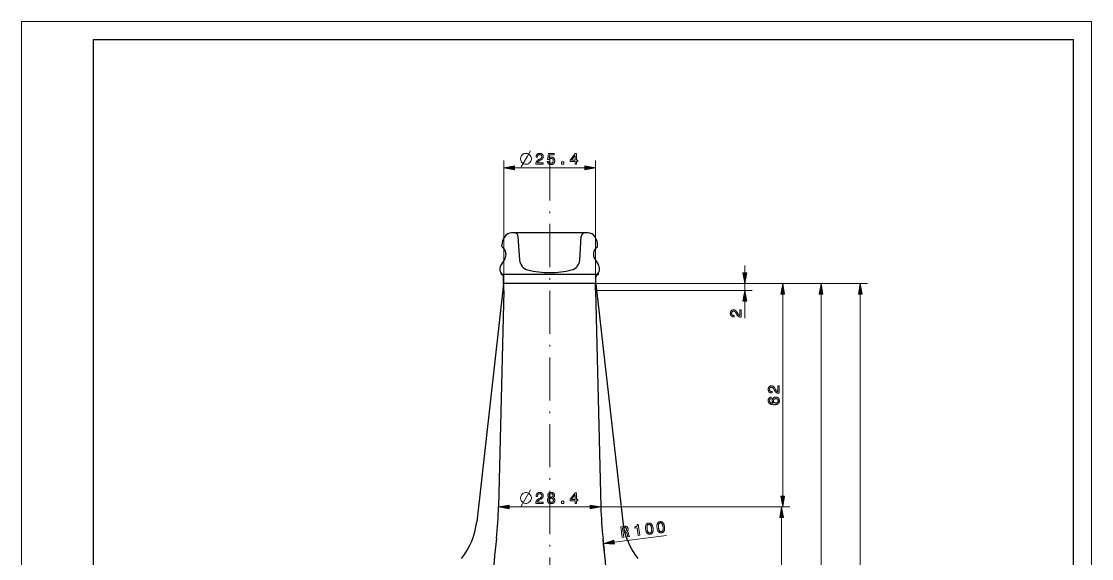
# Model space of a CAD drawing. Extents: x 0 to 297, y 0 to 420.
# Drawn here: x 0 to 297, y 271 to 420 of the extents above; entities that cross this region are included whole.
import ezdxf

# ---------------------------------------------------------------- set-up
doc = ezdxf.new("R2010")
doc.units = 0
doc.linetypes.add('DASHDOT', pattern=[18.5, 12, -3, 0.5, -3])

msp = doc.modelspace()

# ---------------------------------------------------------------- linework, layer by layer
at = {"color": 7, "lineweight": 13}
for p, q in [((0, 0), (0, 420)), ((0, 420), (297, 420)), ((297, 0), (297, 420)), ((133.92, 347.32), (133.92, 381.39)), ((159.32, 347.32), (159.32, 381.39)), ((159.32, 347.32), (213.27, 347.32)), ((159.32, 347.32), (202.76, 347.32)), ((159.32, 347.32), (223.91, 347.32)), ((159.32, 347.32), (234.79, 347.32)), ((159.32, 345.32), (202.76, 345.32)), ((211.27, 288.27), (211.27, 344.36)), ((221.91, 141.27), (221.91, 344.36)), ((232.79, 138.27), (232.79, 344.36)), ((135.37, 285.32), (157.86, 285.32)), ((160.82, 285.32), (212.97, 285.32)), ((160.82, 285.32), (213.27, 285.32)), ((210.97, 254.27), (210.97, 282.36))]:
    msp.add_line(p, q, dxfattribs=at)
at = {"color": 7, "lineweight": 30}
for p, q in [((20, 5), (20, 415)), ((20, 415), (292, 415)), ((292, 5), (292, 415)), ((157.18, 361.32), (136.05, 361.32)), ((133.02, 349.92), (160.22, 349.92)), ((133.82, 347.22), (126.37, 281.22)), ((133.92, 345.32), (132.42, 285.32)), ((159.37, 347.32), (133.87, 347.32)), ((159.32, 347.32), (133.92, 347.32)), ((159.32, 345.32), (160.82, 285.32)), ((159.42, 347.22), (166.87, 281.22))]:
    msp.add_line(p, q, dxfattribs=at)
at = {"color": 7, "linetype": 'DASHDOT', "lineweight": 13}
msp.add_line((146.62, 111.31), (146.62, 385.32), dxfattribs=at)
at = {"color": 7, "lineweight": 13, "ltscale": 0.487279}
msp.add_line((136.87, 379.39), (156.36, 379.39), dxfattribs=at)
at = {"color": 7, "lineweight": 30, "ltscale": 0.487035}
msp.add_line((156.36, 361.32), (136.88, 361.32), dxfattribs=at)
at = {"color": 7, "lineweight": 30, "ltscale": 0.164931}
for p, q in [((138.28, 353.79), (137.87, 360.38)), ((154.96, 353.79), (155.36, 360.38))]:
    msp.add_line(p, q, dxfattribs=at)
at = {"color": 7, "lineweight": 30, "ltscale": 0.007188}
for p, q in [((133.34, 357.68), (133.34, 357.97)), ((159.89, 357.68), (159.89, 357.97))]:
    msp.add_line(p, q, dxfattribs=at)
at = {"color": 7, "lineweight": 30, "ltscale": 0.051223}
for p, q in [((134.14, 354.11), (133.06, 352.36)), ((159.1, 354.11), (160.17, 352.36))]:
    msp.add_line(p, q, dxfattribs=at)
at = {"color": 7, "lineweight": 13, "ltscale": 0.051139}
msp.add_line((200.76, 350.27), (200.76, 352.32), dxfattribs=at)
at = {"color": 7, "lineweight": 30, "ltscale": 0.047501}
for p, q in [((133.82, 347.22), (133.82, 349.12)), ((159.42, 347.22), (159.42, 349.12))]:
    msp.add_line(p, q, dxfattribs=at)
at = {"color": 7, "lineweight": 30, "ltscale": 0.044379}
for p, q in [((133.87, 347.32), (133.87, 349.09)), ((159.37, 347.32), (159.37, 349.09))]:
    msp.add_line(p, q, dxfattribs=at)
at = {"color": 7, "lineweight": 30, "ltscale": 0.05}
for p, q in [((133.92, 345.32), (133.92, 347.32)), ((159.32, 345.32), (159.32, 347.32))]:
    msp.add_line(p, q, dxfattribs=at)
at = {"color": 7, "lineweight": 13, "ltscale": 0.05}
msp.add_line((200.76, 345.32), (200.76, 347.32), dxfattribs=at)
at = {"color": 7, "lineweight": 13, "ltscale": 0.116125}
msp.add_line((200.76, 337.72), (200.76, 342.36), dxfattribs=at)
at = {"color": 7, "lineweight": 13, "ltscale": 0.366083}
msp.add_line((164.52, 275.56), (179.04, 277.41), dxfattribs=at)
at = {"color": 7, "lineweight": 13}
for points in [[(140.17, 383.39), (139.87, 383.39), (139.62, 383.34), (139.37, 383.24), (139.12, 383.09), (138.82, 382.79), (138.67, 382.54), (138.57, 382.29), (138.52, 382.04), (138.52, 381.74), (138.57, 381.49), (138.67, 381.24), (138.82, 380.99), (139.12, 380.69), (139.37, 380.54), (139.62, 380.44), (139.87, 380.39), (140.17, 380.39), (140.42, 380.44), (140.67, 380.54), (140.92, 380.69), (141.22, 380.99), (141.37, 381.24), (141.47, 381.49), (141.52, 381.74), (141.52, 382.04), (141.47, 382.29), (141.37, 382.54), (141.22, 382.79), (140.92, 383.09), (140.67, 383.24), (140.42, 383.34)], [(142.76, 380.39), (142.76, 380.4), (142.77, 380.49), (142.77, 380.57), (142.78, 380.65), (142.8, 380.73), (142.82, 380.81), (142.84, 380.88), (142.87, 380.95), (142.9, 381.02), (142.93, 381.08), (142.97, 381.14), (143.02, 381.2), (143.07, 381.26), (143.12, 381.32), (143.19, 381.38), (143.26, 381.44), (143.34, 381.5), (143.42, 381.56), (143.51, 381.62), (143.61, 381.68), (143.72, 381.73), (143.97, 381.87), (144.02, 381.9), (144.06, 381.92), (144.1, 381.95), (144.14, 381.98), (144.17, 382), (144.2, 382.03), (144.23, 382.06), (144.26, 382.09), (144.28, 382.12), (144.31, 382.15), (144.33, 382.18), (144.35, 382.22), (144.36, 382.25), (144.37, 382.28), (144.39, 382.32), (144.4, 382.36), (144.4, 382.4), (144.41, 382.43), (144.41, 382.47), (144.41, 382.52), (144.41, 382.56), (144.41, 382.61), (144.4, 382.65), (144.39, 382.69), (144.37, 382.73), (144.35, 382.77), (144.33, 382.8), (144.31, 382.84), (144.28, 382.87), (144.25, 382.9), (144.22, 382.93), (144.18, 382.95), (144.14, 382.98), (144.1, 382.99), (144.06, 383.01), (144.01, 383.02), (143.97, 383.03), (143.92, 383.04), (143.87, 383.05), (143.81, 383.05), (143.76, 383.05), (143.71, 383.04), (143.66, 383.03), (143.61, 383.02), (143.57, 383), (143.53, 382.98), (143.49, 382.96), (143.45, 382.93), (143.42, 382.9), (143.38, 382.86), (143.35, 382.82), (143.33, 382.78), (143.3, 382.74), (143.28, 382.69), (143.26, 382.64), (143.25, 382.59), (143.24, 382.53), (143.23, 382.48), (143.23, 382.41), (143.23, 382.35), (143.23, 382.32), (142.83, 382.32), (142.83, 382.38), (142.84, 382.47), (142.84, 382.56), (142.86, 382.64), (142.88, 382.72), (142.9, 382.8), (142.93, 382.87), (142.97, 382.94), (143.01, 383.01), (143.05, 383.07), (143.1, 383.13), (143.16, 383.18), (143.22, 383.23), (143.28, 383.27), (143.35, 383.31), (143.42, 383.34), (143.5, 383.36), (143.58, 383.38), (143.66, 383.39), (143.74, 383.4), (143.83, 383.41), (143.92, 383.4), (144.01, 383.4), (144.09, 383.38), (144.16, 383.37), (144.24, 383.34), (144.31, 383.32), (144.37, 383.28), (144.43, 383.25), (144.49, 383.21), (144.55, 383.16), (144.6, 383.11), (144.65, 383.05), (144.69, 383), (144.73, 382.94), (144.76, 382.87), (144.78, 382.81), (144.8, 382.74), (144.81, 382.67), (144.82, 382.59), (144.82, 382.51), (144.82, 382.45), (144.82, 382.39), (144.81, 382.33), (144.8, 382.28), (144.78, 382.22), (144.77, 382.17), (144.75, 382.12), (144.72, 382.07), (144.69, 382.02), (144.66, 381.97), (144.63, 381.92), (144.59, 381.88), (144.55, 381.83), (144.51, 381.79), (144.46, 381.75), (144.41, 381.71), (144.36, 381.67), (144.3, 381.64), (144.24, 381.6), (144.17, 381.57), (143.92, 381.44), (143.85, 381.4), (143.79, 381.36), (143.72, 381.33), (143.67, 381.29), (143.61, 381.26), (143.56, 381.22), (143.52, 381.19), (143.47, 381.16), (143.44, 381.13), (143.4, 381.1), (143.37, 381.07), (143.35, 381.03), (143.32, 381), (143.3, 380.97), (143.27, 380.94), (143.25, 380.9), (143.24, 380.87), (143.22, 380.83), (143.21, 380.79), (143.2, 380.76), (144.82, 380.76), (144.82, 380.39)], [(145.95, 381.17), (146.35, 381.17), (146.35, 381.12), (146.37, 381.08), (146.38, 381.04), (146.39, 381), (146.41, 380.96), (146.43, 380.92), (146.46, 380.89), (146.48, 380.86), (146.51, 380.83), (146.54, 380.8), (146.57, 380.78), (146.61, 380.76), (146.64, 380.74), (146.68, 380.72), (146.72, 380.7), (146.76, 380.69), (146.81, 380.68), (146.85, 380.68), (146.9, 380.67), (146.95, 380.67), (147.01, 380.67), (147.06, 380.68), (147.12, 380.69), (147.17, 380.7), (147.22, 380.72), (147.27, 380.74), (147.31, 380.76), (147.35, 380.79), (147.39, 380.82), (147.43, 380.85), (147.47, 380.89), (147.5, 380.93), (147.53, 380.98), (147.55, 381.02), (147.57, 381.07), (147.59, 381.12), (147.6, 381.17), (147.61, 381.22), (147.61, 381.28), (147.61, 381.34), (147.61, 381.4), (147.61, 381.45), (147.6, 381.51), (147.59, 381.56), (147.57, 381.61), (147.55, 381.66), (147.53, 381.7), (147.5, 381.75), (147.47, 381.79), (147.43, 381.82), (147.4, 381.86), (147.36, 381.89), (147.31, 381.92), (147.27, 381.94), (147.22, 381.96), (147.17, 381.98), (147.12, 381.99), (147.06, 382), (147.01, 382), (146.95, 382.01), (146.91, 382), (146.88, 382), (146.84, 382), (146.81, 381.99), (146.78, 381.99), (146.75, 381.98), (146.72, 381.97), (146.69, 381.96), (146.66, 381.95), (146.63, 381.94), (146.6, 381.92), (146.57, 381.91), (146.54, 381.89), (146.52, 381.87), (146.49, 381.85), (146.47, 381.83), (146.44, 381.81), (146.42, 381.78), (146.4, 381.76), (146.38, 381.73), (146.03, 381.73), (146.27, 383.32), (147.87, 383.32), (147.87, 382.96), (146.56, 382.96), (146.44, 382.16), (146.46, 382.18), (146.48, 382.19), (146.5, 382.21), (146.53, 382.23), (146.55, 382.24), (146.58, 382.25), (146.61, 382.27), (146.63, 382.28), (146.66, 382.29), (146.69, 382.3), (146.72, 382.31), (146.75, 382.32), (146.78, 382.33), (146.81, 382.33), (146.84, 382.34), (146.88, 382.34), (146.91, 382.35), (146.94, 382.35), (146.98, 382.35), (147.01, 382.35), (147.1, 382.35), (147.19, 382.34), (147.27, 382.33), (147.35, 382.31), (147.43, 382.28), (147.5, 382.25), (147.57, 382.22), (147.63, 382.18), (147.69, 382.13), (147.75, 382.08), (147.81, 382.02), (147.85, 381.96), (147.9, 381.9), (147.93, 381.83), (147.96, 381.76), (147.99, 381.69), (148.01, 381.61), (148.02, 381.53), (148.03, 381.45), (148.03, 381.36), (148.03, 381.27), (148.02, 381.18), (148.01, 381.09), (147.99, 381.01), (147.96, 380.93), (147.93, 380.86), (147.89, 380.79), (147.84, 380.72), (147.79, 380.65), (147.74, 380.59), (147.67, 380.54), (147.61, 380.49), (147.54, 380.44), (147.47, 380.41), (147.39, 380.37), (147.31, 380.35), (147.23, 380.33), (147.14, 380.31), (147.05, 380.3), (146.96, 380.3), (146.88, 380.3), (146.8, 380.31), (146.72, 380.32), (146.64, 380.34), (146.57, 380.36), (146.5, 380.39), (146.44, 380.42), (146.37, 380.45), (146.31, 380.49), (146.26, 380.54), (146.2, 380.59), (146.15, 380.64), (146.11, 380.7), (146.07, 380.75), (146.04, 380.82), (146.01, 380.88), (145.99, 380.95), (145.97, 381.02), (145.95, 381.09)], [(153.65, 380.39), (153.65, 381.13), (152.33, 381.13), (152.33, 381.51), (153.64, 383.32), (154.04, 383.32), (154.04, 381.47), (154.46, 381.47), (154.46, 381.13), (154.04, 381.13), (154.04, 380.39)], [(149.91, 380.39), (149.91, 381.03), (150.51, 381.03), (150.51, 380.39)], [(152.69, 381.47), (153.65, 381.47), (153.65, 382.82)], [(136.87, 379.91), (133.92, 379.39), (136.87, 378.87)], [(156.36, 378.87), (159.32, 379.39), (156.36, 379.91)], [(200.24, 350.27), (200.76, 347.32), (201.28, 350.27)], [(201.28, 342.36), (200.76, 345.32), (200.24, 342.36)], [(211.79, 344.36), (211.27, 347.32), (210.74, 344.36)], [(222.43, 344.36), (221.91, 347.32), (221.39, 344.36)], [(233.31, 344.36), (232.79, 347.32), (232.27, 344.36)], [(199.76, 337.96), (199.75, 337.96), (199.66, 337.96), (199.57, 337.97), (199.49, 337.98), (199.41, 338), (199.34, 338.01), (199.27, 338.04), (199.2, 338.06), (199.13, 338.09), (199.07, 338.13), (199, 338.17), (198.94, 338.21), (198.88, 338.26), (198.83, 338.32), (198.77, 338.39), (198.71, 338.46), (198.65, 338.54), (198.59, 338.62), (198.53, 338.71), (198.47, 338.81), (198.41, 338.92), (198.27, 339.17), (198.25, 339.22), (198.22, 339.26), (198.2, 339.3), (198.17, 339.33), (198.14, 339.37), (198.11, 339.4), (198.08, 339.43), (198.05, 339.46), (198.02, 339.48), (197.99, 339.51), (197.96, 339.53), (197.93, 339.54), (197.9, 339.56), (197.86, 339.57), (197.83, 339.58), (197.79, 339.59), (197.75, 339.6), (197.71, 339.61), (197.67, 339.61), (197.63, 339.61), (197.58, 339.61), (197.54, 339.6), (197.5, 339.6), (197.45, 339.58), (197.42, 339.57), (197.38, 339.55), (197.34, 339.53), (197.31, 339.51), (197.28, 339.48), (197.25, 339.45), (197.22, 339.41), (197.19, 339.38), (197.17, 339.34), (197.15, 339.3), (197.14, 339.26), (197.12, 339.21), (197.11, 339.16), (197.1, 339.12), (197.1, 339.06), (197.1, 339.01), (197.1, 338.96), (197.11, 338.91), (197.12, 338.86), (197.13, 338.81), (197.15, 338.77), (197.17, 338.73), (197.19, 338.69), (197.22, 338.65), (197.25, 338.61), (197.28, 338.58), (197.32, 338.55), (197.36, 338.52), (197.41, 338.5), (197.46, 338.48), (197.5, 338.46), (197.56, 338.45), (197.61, 338.44), (197.67, 338.43), (197.73, 338.43), (197.79, 338.42), (197.83, 338.42), (197.83, 338.03), (197.77, 338.03), (197.68, 338.03), (197.59, 338.04), (197.5, 338.06), (197.42, 338.08), (197.34, 338.1), (197.27, 338.13), (197.2, 338.16), (197.14, 338.2), (197.08, 338.25), (197.02, 338.3), (196.97, 338.36), (196.92, 338.42), (196.88, 338.48), (196.84, 338.55), (196.81, 338.62), (196.79, 338.69), (196.77, 338.77), (196.75, 338.86), (196.74, 338.94), (196.74, 339.03), (196.74, 339.12), (196.75, 339.2), (196.76, 339.28), (196.78, 339.36), (196.8, 339.43), (196.83, 339.5), (196.86, 339.57), (196.9, 339.63), (196.94, 339.69), (196.99, 339.75), (197.04, 339.8), (197.09, 339.85), (197.15, 339.89), (197.21, 339.92), (197.27, 339.95), (197.34, 339.98), (197.41, 340), (197.48, 340.01), (197.56, 340.02), (197.63, 340.02), (197.7, 340.02), (197.76, 340.02), (197.81, 340.01), (197.87, 340), (197.93, 339.98), (197.98, 339.96), (198.03, 339.94), (198.08, 339.92), (198.13, 339.89), (198.18, 339.86), (198.22, 339.83), (198.27, 339.79), (198.31, 339.75), (198.35, 339.71), (198.39, 339.66), (198.43, 339.61), (198.47, 339.55), (198.51, 339.5), (198.55, 339.44), (198.58, 339.37), (198.71, 339.12), (198.75, 339.05), (198.78, 338.98), (198.82, 338.92), (198.85, 338.86), (198.89, 338.81), (198.92, 338.76), (198.95, 338.71), (198.99, 338.67), (199.02, 338.64), (199.05, 338.6), (199.08, 338.57), (199.11, 338.54), (199.14, 338.52), (199.18, 338.49), (199.21, 338.47), (199.24, 338.45), (199.28, 338.43), (199.32, 338.42), (199.35, 338.41), (199.39, 338.39), (199.39, 340.02), (199.76, 340.02)], [(210.27, 316.86), (210.25, 316.86), (210.17, 316.86), (210.08, 316.87), (210, 316.88), (209.92, 316.89), (209.85, 316.91), (209.77, 316.93), (209.7, 316.96), (209.64, 316.99), (209.57, 317.03), (209.51, 317.07), (209.45, 317.11), (209.39, 317.16), (209.33, 317.22), (209.27, 317.29), (209.21, 317.36), (209.15, 317.43), (209.1, 317.52), (209.04, 317.61), (208.98, 317.71), (208.92, 317.81), (208.78, 318.07), (208.75, 318.11), (208.73, 318.16), (208.7, 318.2), (208.68, 318.23), (208.65, 318.27), (208.62, 318.3), (208.59, 318.33), (208.56, 318.36), (208.53, 318.38), (208.5, 318.4), (208.47, 318.42), (208.44, 318.44), (208.4, 318.46), (208.37, 318.47), (208.33, 318.48), (208.29, 318.49), (208.26, 318.5), (208.22, 318.5), (208.18, 318.51), (208.14, 318.51), (208.09, 318.51), (208.04, 318.5), (208, 318.49), (207.96, 318.48), (207.92, 318.47), (207.88, 318.45), (207.85, 318.43), (207.81, 318.4), (207.78, 318.38), (207.75, 318.35), (207.72, 318.31), (207.7, 318.28), (207.68, 318.24), (207.66, 318.2), (207.64, 318.15), (207.63, 318.11), (207.62, 318.06), (207.61, 318.01), (207.61, 317.96), (207.61, 317.91), (207.61, 317.86), (207.61, 317.8), (207.62, 317.76), (207.64, 317.71), (207.65, 317.67), (207.67, 317.62), (207.7, 317.58), (207.72, 317.55), (207.76, 317.51), (207.79, 317.48), (207.83, 317.45), (207.87, 317.42), (207.91, 317.4), (207.96, 317.38), (208.01, 317.36), (208.06, 317.35), (208.12, 317.34), (208.18, 317.33), (208.24, 317.32), (208.3, 317.32), (208.34, 317.32), (208.34, 316.93), (208.28, 316.93), (208.18, 316.93), (208.09, 316.94), (208.01, 316.95), (207.93, 316.97), (207.85, 317), (207.78, 317.03), (207.71, 317.06), (207.64, 317.1), (207.58, 317.15), (207.52, 317.2), (207.47, 317.26), (207.42, 317.32), (207.38, 317.38), (207.35, 317.45), (207.32, 317.52), (207.29, 317.59), (207.27, 317.67), (207.26, 317.75), (207.25, 317.84), (207.25, 317.93), (207.25, 318.02), (207.26, 318.1), (207.27, 318.18), (207.29, 318.26), (207.31, 318.33), (207.34, 318.4), (207.37, 318.47), (207.4, 318.53), (207.45, 318.59), (207.49, 318.65), (207.54, 318.7), (207.6, 318.75), (207.66, 318.79), (207.72, 318.82), (207.78, 318.85), (207.85, 318.88), (207.91, 318.9), (207.99, 318.91), (208.06, 318.92), (208.14, 318.92), (208.2, 318.92), (208.26, 318.91), (208.32, 318.91), (208.38, 318.89), (208.43, 318.88), (208.49, 318.86), (208.54, 318.84), (208.59, 318.82), (208.64, 318.79), (208.68, 318.76), (208.73, 318.73), (208.77, 318.69), (208.82, 318.65), (208.86, 318.6), (208.9, 318.56), (208.94, 318.51), (208.98, 318.45), (209.02, 318.4), (209.05, 318.34), (209.09, 318.27), (209.22, 318.02), (209.25, 317.95), (209.29, 317.88), (209.33, 317.82), (209.36, 317.76), (209.39, 317.71), (209.43, 317.66), (209.46, 317.61), (209.49, 317.57), (209.52, 317.53), (209.56, 317.5), (209.59, 317.47), (209.62, 317.44), (209.65, 317.42), (209.68, 317.39), (209.72, 317.37), (209.75, 317.35), (209.79, 317.33), (209.82, 317.32), (209.86, 317.3), (209.89, 317.29), (209.89, 318.92), (210.27, 318.92)], [(208.08, 315.75), (208.08, 315.36), (208.03, 315.35), (207.99, 315.34), (207.95, 315.33), (207.91, 315.32), (207.87, 315.3), (207.84, 315.29), (207.8, 315.27), (207.77, 315.24), (207.75, 315.22), (207.72, 315.19), (207.7, 315.16), (207.68, 315.13), (207.66, 315.1), (207.64, 315.07), (207.63, 315.03), (207.62, 314.99), (207.61, 314.95), (207.6, 314.9), (207.6, 314.86), (207.6, 314.81), (207.6, 314.75), (207.61, 314.69), (207.62, 314.63), (207.64, 314.57), (207.66, 314.52), (207.69, 314.47), (207.73, 314.43), (207.77, 314.38), (207.82, 314.34), (207.87, 314.31), (207.92, 314.27), (207.99, 314.24), (208.05, 314.22), (208.13, 314.19), (208.21, 314.17), (208.29, 314.15), (208.38, 314.13), (208.48, 314.12), (208.58, 314.11), (208.68, 314.1), (208.65, 314.13), (208.62, 314.16), (208.59, 314.18), (208.57, 314.21), (208.54, 314.24), (208.52, 314.27), (208.5, 314.31), (208.47, 314.34), (208.46, 314.38), (208.44, 314.41), (208.42, 314.45), (208.41, 314.49), (208.4, 314.53), (208.38, 314.56), (208.37, 314.6), (208.37, 314.65), (208.36, 314.69), (208.36, 314.73), (208.35, 314.78), (208.35, 314.82), (208.36, 314.9), (208.36, 314.98), (208.38, 315.06), (208.4, 315.13), (208.42, 315.21), (208.45, 315.27), (208.49, 315.34), (208.53, 315.4), (208.57, 315.46), (208.63, 315.51), (208.68, 315.56), (208.74, 315.61), (208.81, 315.65), (208.87, 315.68), (208.94, 315.71), (209.02, 315.73), (209.09, 315.75), (209.17, 315.77), (209.26, 315.77), (209.35, 315.78), (209.43, 315.77), (209.52, 315.77), (209.6, 315.75), (209.68, 315.73), (209.75, 315.71), (209.82, 315.68), (209.89, 315.64), (209.95, 315.6), (210.02, 315.55), (210.07, 315.5), (210.13, 315.44), (210.17, 315.38), (210.22, 315.31), (210.25, 315.24), (210.28, 315.17), (210.31, 315.1), (210.33, 315.02), (210.34, 314.93), (210.35, 314.85), (210.35, 314.76), (210.35, 314.66), (210.34, 314.56), (210.32, 314.46), (210.29, 314.38), (210.26, 314.29), (210.22, 314.21), (210.17, 314.14), (210.12, 314.07), (210.06, 314.01), (209.99, 313.95), (209.91, 313.9), (209.83, 313.85), (209.74, 313.81), (209.64, 313.77), (209.54, 313.74), (209.43, 313.72), (209.32, 313.7), (209.2, 313.68), (209.07, 313.67), (208.94, 313.67), (208.78, 313.67), (208.63, 313.68), (208.49, 313.7), (208.35, 313.72), (208.22, 313.75), (208.1, 313.78), (207.99, 313.82), (207.88, 313.86), (207.78, 313.91), (207.69, 313.97), (207.6, 314.03), (207.53, 314.1), (207.46, 314.17), (207.41, 314.25), (207.36, 314.33), (207.32, 314.41), (207.29, 314.5), (207.26, 314.6), (207.25, 314.7), (207.25, 314.81), (207.25, 314.89), (207.26, 314.97), (207.27, 315.05), (207.28, 315.12), (207.3, 315.19), (207.33, 315.25), (207.35, 315.32), (207.39, 315.37), (207.42, 315.43), (207.46, 315.48), (207.51, 315.53), (207.56, 315.57), (207.61, 315.61), (207.67, 315.64), (207.73, 315.67), (207.79, 315.7), (207.86, 315.72), (207.93, 315.73), (208, 315.74)], [(209.35, 315.36), (209.29, 315.36), (209.24, 315.35), (209.19, 315.34), (209.14, 315.33), (209.09, 315.32), (209.04, 315.3), (209, 315.28), (208.96, 315.26), (208.92, 315.23), (208.88, 315.2), (208.85, 315.16), (208.82, 315.13), (208.79, 315.09), (208.77, 315.05), (208.75, 315.01), (208.74, 314.97), (208.72, 314.92), (208.71, 314.87), (208.71, 314.82), (208.71, 314.77), (208.71, 314.71), (208.71, 314.66), (208.72, 314.61), (208.74, 314.56), (208.75, 314.51), (208.77, 314.46), (208.79, 314.42), (208.82, 314.38), (208.85, 314.34), (208.88, 314.31), (208.92, 314.28), (208.96, 314.25), (209, 314.22), (209.04, 314.2), (209.09, 314.18), (209.13, 314.17), (209.19, 314.16), (209.24, 314.15), (209.3, 314.14), (209.36, 314.14), (209.41, 314.14), (209.47, 314.15), (209.52, 314.16), (209.58, 314.17), (209.63, 314.18), (209.67, 314.2), (209.72, 314.22), (209.76, 314.25), (209.8, 314.27), (209.83, 314.31), (209.87, 314.34), (209.9, 314.38), (209.92, 314.42), (209.95, 314.46), (209.97, 314.5), (209.98, 314.55), (209.99, 314.6), (210, 314.65), (210.01, 314.7), (210.01, 314.75), (210.01, 314.81), (210, 314.86), (209.99, 314.91), (209.98, 314.95), (209.97, 315), (209.95, 315.04), (209.92, 315.08), (209.89, 315.12), (209.86, 315.16), (209.83, 315.19), (209.79, 315.22), (209.75, 315.25), (209.71, 315.28), (209.66, 315.3), (209.62, 315.32), (209.57, 315.33), (209.52, 315.34), (209.46, 315.35), (209.41, 315.36)], [(140.17, 289.32), (139.87, 289.32), (139.62, 289.27), (139.37, 289.17), (139.12, 289.02), (138.82, 288.72), (138.67, 288.47), (138.57, 288.22), (138.52, 287.97), (138.52, 287.67), (138.57, 287.42), (138.67, 287.17), (138.82, 286.92), (139.12, 286.62), (139.37, 286.47), (139.62, 286.37), (139.87, 286.32), (140.17, 286.32), (140.42, 286.37), (140.67, 286.47), (140.92, 286.62), (141.22, 286.92), (141.37, 287.17), (141.47, 287.42), (141.52, 287.67), (141.52, 287.97), (141.47, 288.22), (141.37, 288.47), (141.22, 288.72), (140.92, 289.02), (140.67, 289.17), (140.42, 289.27)], [(142.76, 286.32), (142.76, 286.33), (142.77, 286.42), (142.77, 286.5), (142.78, 286.58), (142.8, 286.66), (142.82, 286.74), (142.84, 286.81), (142.87, 286.88), (142.9, 286.95), (142.93, 287.01), (142.97, 287.07), (143.02, 287.13), (143.07, 287.19), (143.12, 287.25), (143.19, 287.31), (143.26, 287.37), (143.34, 287.43), (143.42, 287.49), (143.51, 287.54), (143.61, 287.6), (143.72, 287.66), (143.97, 287.8), (144.02, 287.83), (144.06, 287.85), (144.1, 287.88), (144.14, 287.91), (144.17, 287.93), (144.2, 287.96), (144.23, 287.99), (144.26, 288.02), (144.28, 288.05), (144.31, 288.08), (144.33, 288.11), (144.35, 288.14), (144.36, 288.18), (144.37, 288.21), (144.39, 288.25), (144.4, 288.29), (144.4, 288.32), (144.41, 288.36), (144.41, 288.4), (144.41, 288.44), (144.41, 288.49), (144.41, 288.54), (144.4, 288.58), (144.39, 288.62), (144.37, 288.66), (144.35, 288.7), (144.33, 288.73), (144.31, 288.77), (144.28, 288.8), (144.25, 288.83), (144.22, 288.86), (144.18, 288.88), (144.14, 288.9), (144.1, 288.92), (144.06, 288.94), (144.01, 288.95), (143.97, 288.96), (143.92, 288.97), (143.87, 288.97), (143.81, 288.98), (143.76, 288.97), (143.71, 288.97), (143.66, 288.96), (143.61, 288.95), (143.57, 288.93), (143.53, 288.91), (143.49, 288.88), (143.45, 288.86), (143.42, 288.83), (143.38, 288.79), (143.35, 288.75), (143.33, 288.71), (143.3, 288.67), (143.28, 288.62), (143.26, 288.57), (143.25, 288.52), (143.24, 288.46), (143.23, 288.4), (143.23, 288.34), (143.23, 288.28), (143.23, 288.24), (142.83, 288.24), (142.83, 288.31), (142.84, 288.4), (142.84, 288.49), (142.86, 288.57), (142.88, 288.65), (142.9, 288.73), (142.93, 288.8), (142.97, 288.87), (143.01, 288.94), (143.05, 289), (143.1, 289.06), (143.16, 289.11), (143.22, 289.16), (143.28, 289.2), (143.35, 289.23), (143.42, 289.26), (143.5, 289.29), (143.58, 289.31), (143.66, 289.32), (143.74, 289.33), (143.83, 289.33), (143.92, 289.33), (144.01, 289.32), (144.09, 289.31), (144.16, 289.29), (144.24, 289.27), (144.31, 289.25), (144.37, 289.21), (144.43, 289.18), (144.49, 289.13), (144.55, 289.09), (144.6, 289.04), (144.65, 288.98), (144.69, 288.93), (144.73, 288.87), (144.76, 288.8), (144.78, 288.74), (144.8, 288.67), (144.81, 288.59), (144.82, 288.52), (144.82, 288.44), (144.82, 288.38), (144.82, 288.32), (144.81, 288.26), (144.8, 288.2), (144.78, 288.15), (144.77, 288.1), (144.75, 288.04), (144.72, 287.99), (144.69, 287.94), (144.66, 287.9), (144.63, 287.85), (144.59, 287.81), (144.55, 287.76), (144.51, 287.72), (144.46, 287.68), (144.41, 287.64), (144.36, 287.6), (144.3, 287.56), (144.24, 287.53), (144.17, 287.49), (143.92, 287.37), (143.85, 287.33), (143.79, 287.29), (143.72, 287.26), (143.67, 287.22), (143.61, 287.19), (143.56, 287.15), (143.52, 287.12), (143.47, 287.09), (143.44, 287.06), (143.4, 287.03), (143.37, 286.99), (143.35, 286.96), (143.32, 286.93), (143.3, 286.9), (143.27, 286.86), (143.25, 286.83), (143.24, 286.8), (143.22, 286.76), (143.21, 286.72), (143.2, 286.69), (144.82, 286.69), (144.82, 286.32)], [(146.48, 287.93), (146.44, 287.95), (146.4, 287.97), (146.37, 287.99), (146.34, 288.01), (146.31, 288.04), (146.28, 288.06), (146.25, 288.09), (146.22, 288.12), (146.2, 288.15), (146.18, 288.18), (146.16, 288.21), (146.15, 288.24), (146.13, 288.28), (146.12, 288.31), (146.11, 288.35), (146.1, 288.39), (146.09, 288.43), (146.09, 288.47), (146.08, 288.52), (146.08, 288.56), (146.08, 288.63), (146.09, 288.69), (146.11, 288.76), (146.12, 288.81), (146.15, 288.87), (146.18, 288.93), (146.21, 288.98), (146.25, 289.03), (146.29, 289.07), (146.34, 289.12), (146.39, 289.16), (146.45, 289.2), (146.51, 289.23), (146.57, 289.26), (146.64, 289.28), (146.71, 289.3), (146.78, 289.31), (146.85, 289.33), (146.93, 289.33), (147.01, 289.33), (147.1, 289.33), (147.17, 289.33), (147.25, 289.31), (147.32, 289.3), (147.39, 289.28), (147.46, 289.26), (147.52, 289.23), (147.58, 289.2), (147.63, 289.16), (147.69, 289.12), (147.74, 289.07), (147.78, 289.03), (147.82, 288.98), (147.85, 288.93), (147.88, 288.87), (147.9, 288.81), (147.92, 288.76), (147.93, 288.69), (147.94, 288.63), (147.94, 288.56), (147.94, 288.52), (147.94, 288.47), (147.94, 288.43), (147.93, 288.39), (147.92, 288.35), (147.91, 288.31), (147.9, 288.27), (147.88, 288.24), (147.87, 288.21), (147.85, 288.17), (147.83, 288.14), (147.8, 288.11), (147.78, 288.09), (147.75, 288.06), (147.72, 288.04), (147.69, 288.01), (147.66, 287.99), (147.63, 287.97), (147.59, 287.95), (147.55, 287.93), (147.6, 287.91), (147.64, 287.89), (147.69, 287.87), (147.73, 287.84), (147.77, 287.81), (147.8, 287.78), (147.84, 287.75), (147.87, 287.72), (147.9, 287.68), (147.92, 287.65), (147.95, 287.61), (147.97, 287.57), (147.99, 287.52), (148, 287.48), (148.02, 287.43), (148.03, 287.38), (148.04, 287.33), (148.04, 287.28), (148.05, 287.23), (148.05, 287.18), (148.04, 287.09), (148.04, 287.01), (148.02, 286.93), (148, 286.86), (147.98, 286.79), (147.95, 286.72), (147.91, 286.66), (147.87, 286.6), (147.82, 286.54), (147.77, 286.49), (147.71, 286.44), (147.65, 286.39), (147.58, 286.35), (147.51, 286.32), (147.44, 286.29), (147.36, 286.27), (147.28, 286.25), (147.2, 286.24), (147.11, 286.23), (147.01, 286.23), (146.92, 286.23), (146.83, 286.24), (146.75, 286.25), (146.67, 286.27), (146.59, 286.29), (146.52, 286.32), (146.45, 286.35), (146.38, 286.39), (146.32, 286.44), (146.26, 286.49), (146.21, 286.54), (146.16, 286.6), (146.12, 286.66), (146.08, 286.72), (146.05, 286.79), (146.03, 286.86), (146.01, 286.93), (145.99, 287.01), (145.99, 287.09), (145.98, 287.18), (145.98, 287.23), (145.99, 287.28), (145.99, 287.33), (146, 287.38), (146.01, 287.43), (146.03, 287.48), (146.04, 287.52), (146.06, 287.57), (146.08, 287.61), (146.11, 287.65), (146.13, 287.68), (146.16, 287.72), (146.19, 287.75), (146.23, 287.78), (146.26, 287.81), (146.3, 287.84), (146.34, 287.87), (146.39, 287.89), (146.43, 287.91)], [(146.49, 288.53), (146.49, 288.48), (146.5, 288.44), (146.51, 288.41), (146.52, 288.37), (146.53, 288.33), (146.54, 288.3), (146.56, 288.27), (146.58, 288.24), (146.61, 288.21), (146.64, 288.18), (146.67, 288.16), (146.7, 288.13), (146.73, 288.11), (146.76, 288.1), (146.8, 288.08), (146.84, 288.07), (146.88, 288.06), (146.92, 288.06), (146.97, 288.05), (147.01, 288.05), (147.06, 288.05), (147.11, 288.06), (147.15, 288.06), (147.19, 288.07), (147.23, 288.08), (147.27, 288.1), (147.3, 288.11), (147.33, 288.13), (147.37, 288.16), (147.39, 288.18), (147.42, 288.21), (147.45, 288.24), (147.47, 288.27), (147.49, 288.3), (147.5, 288.33), (147.51, 288.37), (147.52, 288.41), (147.53, 288.44), (147.54, 288.48), (147.54, 288.53), (147.54, 288.57), (147.53, 288.61), (147.52, 288.65), (147.51, 288.68), (147.5, 288.72), (147.49, 288.75), (147.47, 288.78), (147.45, 288.81), (147.42, 288.84), (147.4, 288.87), (147.37, 288.89), (147.34, 288.91), (147.3, 288.93), (147.27, 288.94), (147.23, 288.96), (147.19, 288.97), (147.15, 288.98), (147.11, 288.98), (147.06, 288.99), (147.01, 288.99), (146.97, 288.99), (146.92, 288.98), (146.88, 288.98), (146.84, 288.97), (146.8, 288.96), (146.76, 288.94), (146.73, 288.93), (146.69, 288.91), (146.66, 288.89), (146.63, 288.87), (146.61, 288.84), (146.58, 288.81), (146.56, 288.78), (146.54, 288.75), (146.53, 288.72), (146.52, 288.68), (146.51, 288.65), (146.5, 288.61), (146.49, 288.57)], [(153.65, 286.32), (153.65, 287.06), (152.33, 287.06), (152.33, 287.44), (153.64, 289.25), (154.04, 289.25), (154.04, 287.4), (154.46, 287.4), (154.46, 287.06), (154.04, 287.06), (154.04, 286.32)], [(152.69, 287.4), (153.65, 287.4), (153.65, 288.75)], [(210.74, 288.27), (211.27, 285.32), (211.79, 288.27)], [(135.37, 285.84), (132.42, 285.32), (135.37, 284.79)], [(146.4, 287.18), (146.4, 287.13), (146.41, 287.08), (146.41, 287.03), (146.42, 286.98), (146.44, 286.94), (146.46, 286.9), (146.48, 286.86), (146.5, 286.82), (146.53, 286.78), (146.56, 286.75), (146.6, 286.72), (146.63, 286.69), (146.67, 286.67), (146.72, 286.65), (146.76, 286.63), (146.81, 286.62), (146.85, 286.61), (146.9, 286.6), (146.96, 286.59), (147.01, 286.59), (147.07, 286.59), (147.12, 286.6), (147.18, 286.61), (147.22, 286.62), (147.27, 286.63), (147.31, 286.65), (147.36, 286.67), (147.4, 286.69), (147.43, 286.72), (147.47, 286.75), (147.5, 286.78), (147.53, 286.82), (147.55, 286.86), (147.57, 286.9), (147.59, 286.94), (147.61, 286.98), (147.62, 287.03), (147.63, 287.08), (147.63, 287.13), (147.63, 287.18), (147.63, 287.23), (147.63, 287.28), (147.62, 287.33), (147.61, 287.37), (147.59, 287.41), (147.57, 287.45), (147.55, 287.49), (147.53, 287.52), (147.5, 287.56), (147.47, 287.59), (147.43, 287.62), (147.4, 287.64), (147.36, 287.66), (147.32, 287.68), (147.27, 287.7), (147.23, 287.71), (147.18, 287.72), (147.12, 287.73), (147.07, 287.73), (147.01, 287.74), (146.96, 287.73), (146.9, 287.73), (146.85, 287.72), (146.8, 287.71), (146.76, 287.7), (146.71, 287.68), (146.67, 287.66), (146.63, 287.64), (146.6, 287.62), (146.56, 287.59), (146.53, 287.56), (146.5, 287.52), (146.48, 287.49), (146.46, 287.45), (146.44, 287.41), (146.42, 287.37), (146.41, 287.33), (146.41, 287.28), (146.4, 287.23)], [(149.91, 286.32), (149.91, 286.96), (150.51, 286.96), (150.51, 286.32)], [(157.86, 284.79), (160.82, 285.32), (157.86, 285.84)], [(211.49, 282.36), (210.97, 285.32), (210.44, 282.36)], [(166.75, 276.85), (166.38, 279.82), (167.37, 279.95), (167.45, 279.96), (167.54, 279.96), (167.62, 279.96), (167.69, 279.96), (167.76, 279.94), (167.83, 279.93), (167.89, 279.91), (167.96, 279.88), (168.01, 279.85), (168.07, 279.82), (168.12, 279.78), (168.16, 279.73), (168.2, 279.69), (168.24, 279.63), (168.27, 279.57), (168.3, 279.51), (168.33, 279.45), (168.35, 279.37), (168.36, 279.3), (168.38, 279.22), (168.38, 279.17), (168.38, 279.12), (168.38, 279.08), (168.38, 279.03), (168.38, 278.99), (168.37, 278.95), (168.37, 278.91), (168.36, 278.87), (168.34, 278.83), (168.33, 278.79), (168.31, 278.75), (168.29, 278.72), (168.27, 278.69), (168.25, 278.66), (168.23, 278.63), (168.2, 278.6), (168.17, 278.57), (168.14, 278.54), (168.1, 278.52), (168.07, 278.49), (168.1, 278.49), (168.13, 278.48), (168.16, 278.47), (168.19, 278.46), (168.22, 278.45), (168.24, 278.43), (168.26, 278.42), (168.29, 278.4), (168.31, 278.38), (168.32, 278.36), (168.34, 278.34), (168.36, 278.32), (168.37, 278.29), (168.39, 278.26), (168.4, 278.22), (168.41, 278.18), (168.43, 278.14), (168.44, 278.09), (168.45, 278.04), (168.46, 277.99), (168.56, 277.51), (168.56, 277.48), (168.57, 277.45), (168.57, 277.42), (168.58, 277.4), (168.59, 277.38), (168.59, 277.35), (168.6, 277.33), (168.61, 277.32), (168.62, 277.3), (168.62, 277.29), (168.63, 277.27), (168.64, 277.26), (168.65, 277.25), (168.66, 277.24), (168.67, 277.23), (168.68, 277.22), (168.69, 277.21), (168.7, 277.2), (168.72, 277.19), (168.73, 277.19), (168.74, 277.1), (168.29, 277.05), (168.28, 277.06), (168.28, 277.07), (168.27, 277.08), (168.26, 277.09), (168.26, 277.1), (168.25, 277.12), (168.24, 277.13), (168.24, 277.15), (168.23, 277.17), (168.22, 277.19), (168.22, 277.2), (168.21, 277.23), (168.21, 277.25), (168.2, 277.27), (168.19, 277.3), (168.19, 277.32), (168.18, 277.35), (168.17, 277.38), (168.17, 277.41), (168.16, 277.44), (168.09, 277.82), (168.08, 277.88), (168.07, 277.93), (168.05, 277.98), (168.04, 278.02), (168.02, 278.06), (168.01, 278.09), (167.99, 278.12), (167.97, 278.15), (167.95, 278.17), (167.92, 278.19), (167.9, 278.2), (167.87, 278.21), (167.83, 278.22), (167.79, 278.23), (167.74, 278.23), (167.68, 278.23), (167.62, 278.23), (167.55, 278.22), (167.48, 278.22), (167.4, 278.21), (166.99, 278.16), (167.15, 276.9)], [(167.3, 279.57), (166.82, 279.51), (166.95, 278.52), (167.4, 278.58), (167.47, 278.59), (167.53, 278.6), (167.59, 278.61), (167.65, 278.63), (167.7, 278.65), (167.74, 278.66), (167.78, 278.68), (167.82, 278.71), (167.85, 278.73), (167.88, 278.76), (167.9, 278.78), (167.92, 278.81), (167.94, 278.85), (167.95, 278.88), (167.96, 278.92), (167.97, 278.96), (167.97, 279.01), (167.97, 279.05), (167.97, 279.1), (167.97, 279.16), (167.96, 279.21), (167.95, 279.26), (167.93, 279.3), (167.92, 279.34), (167.9, 279.38), (167.88, 279.41), (167.86, 279.44), (167.84, 279.47), (167.81, 279.5), (167.78, 279.52), (167.75, 279.53), (167.71, 279.55), (167.67, 279.56), (167.63, 279.57), (167.59, 279.58), (167.54, 279.58), (167.48, 279.58), (167.43, 279.58), (167.37, 279.58)], [(171.2, 277.42), (170.93, 279.53), (170.24, 279.45), (170.2, 279.75), (170.27, 279.76), (170.34, 279.78), (170.41, 279.79), (170.47, 279.81), (170.53, 279.83), (170.58, 279.85), (170.63, 279.88), (170.68, 279.9), (170.72, 279.93), (170.75, 279.96), (170.78, 280), (170.81, 280.03), (170.84, 280.07), (170.86, 280.11), (170.88, 280.16), (170.89, 280.21), (170.9, 280.26), (170.91, 280.31), (170.92, 280.37), (170.92, 280.43), (171.21, 280.46), (171.59, 277.47)], [(173.23, 279.15), (173.22, 279.3), (173.21, 279.44), (173.21, 279.57), (173.21, 279.7), (173.22, 279.82), (173.23, 279.94), (173.25, 280.05), (173.28, 280.15), (173.31, 280.25), (173.35, 280.33), (173.4, 280.42), (173.45, 280.49), (173.51, 280.56), (173.57, 280.62), (173.64, 280.67), (173.71, 280.72), (173.79, 280.75), (173.88, 280.79), (173.97, 280.81), (174.07, 280.83), (174.17, 280.83), (174.26, 280.84), (174.36, 280.83), (174.44, 280.81), (174.53, 280.79), (174.61, 280.75), (174.68, 280.71), (174.76, 280.66), (174.82, 280.6), (174.89, 280.53), (174.95, 280.46), (175, 280.37), (175.05, 280.28), (175.1, 280.18), (175.14, 280.07), (175.18, 279.96), (175.22, 279.83), (175.25, 279.7), (175.27, 279.56), (175.29, 279.41), (175.31, 279.27), (175.32, 279.12), (175.33, 278.99), (175.32, 278.86), (175.31, 278.74), (175.3, 278.62), (175.28, 278.52), (175.25, 278.41), (175.22, 278.32), (175.18, 278.23), (175.14, 278.15), (175.08, 278.08), (175.03, 278.01), (174.96, 277.95), (174.9, 277.9), (174.82, 277.85), (174.74, 277.82), (174.65, 277.79), (174.56, 277.76), (174.46, 277.75), (174.36, 277.74), (174.27, 277.74), (174.18, 277.74), (174.09, 277.76), (174.01, 277.79), (173.93, 277.82), (173.85, 277.86), (173.78, 277.91), (173.71, 277.97), (173.64, 278.04), (173.58, 278.11), (173.53, 278.2), (173.48, 278.29), (173.43, 278.39), (173.39, 278.5), (173.35, 278.61), (173.31, 278.73), (173.28, 278.87), (173.26, 279)], [(173.64, 279.2), (173.66, 279.08), (173.68, 278.97), (173.7, 278.87), (173.72, 278.77), (173.75, 278.68), (173.78, 278.59), (173.81, 278.51), (173.84, 278.44), (173.87, 278.38), (173.91, 278.32), (173.95, 278.27), (173.99, 278.23), (174.03, 278.19), (174.08, 278.16), (174.13, 278.13), (174.18, 278.11), (174.24, 278.1), (174.29, 278.09), (174.35, 278.09), (174.42, 278.1), (174.48, 278.11), (174.54, 278.12), (174.59, 278.14), (174.64, 278.17), (174.69, 278.2), (174.73, 278.24), (174.76, 278.28), (174.8, 278.33), (174.83, 278.38), (174.85, 278.44), (174.87, 278.5), (174.89, 278.57), (174.9, 278.65), (174.91, 278.73), (174.91, 278.82), (174.92, 278.92), (174.91, 279.02), (174.91, 279.13), (174.9, 279.24), (174.88, 279.36), (174.87, 279.48), (174.85, 279.6), (174.83, 279.7), (174.8, 279.8), (174.78, 279.89), (174.75, 279.98), (174.72, 280.06), (174.69, 280.13), (174.66, 280.19), (174.62, 280.25), (174.58, 280.3), (174.54, 280.34), (174.5, 280.38), (174.45, 280.41), (174.4, 280.44), (174.35, 280.45), (174.3, 280.47), (174.24, 280.47), (174.18, 280.48), (174.11, 280.47), (174.05, 280.46), (173.99, 280.44), (173.94, 280.42), (173.89, 280.4), (173.85, 280.36), (173.8, 280.33), (173.77, 280.28), (173.73, 280.24), (173.71, 280.18), (173.68, 280.13), (173.66, 280.06), (173.64, 279.99), (173.63, 279.91), (173.62, 279.83), (173.61, 279.74), (173.61, 279.65), (173.61, 279.55), (173.62, 279.44), (173.63, 279.32)], [(176.41, 279.56), (176.39, 279.7), (176.38, 279.84), (176.38, 279.98), (176.38, 280.11), (176.39, 280.23), (176.4, 280.34), (176.42, 280.45), (176.45, 280.55), (176.49, 280.65), (176.52, 280.74), (176.57, 280.82), (176.62, 280.89), (176.68, 280.96), (176.74, 281.02), (176.81, 281.07), (176.89, 281.12), (176.97, 281.16), (177.05, 281.19), (177.14, 281.21), (177.24, 281.23), (177.34, 281.24), (177.44, 281.24), (177.53, 281.23), (177.62, 281.21), (177.7, 281.19), (177.78, 281.16), (177.86, 281.11), (177.93, 281.06), (178, 281), (178.06, 280.94), (178.12, 280.86), (178.18, 280.78), (178.23, 280.69), (178.27, 280.59), (178.32, 280.48), (178.36, 280.36), (178.39, 280.24), (178.42, 280.11), (178.45, 279.97), (178.47, 279.82), (178.48, 279.67), (178.49, 279.53), (178.5, 279.39), (178.5, 279.26), (178.49, 279.14), (178.47, 279.03), (178.45, 278.92), (178.43, 278.82), (178.39, 278.72), (178.35, 278.64), (178.31, 278.56), (178.26, 278.48), (178.2, 278.42), (178.14, 278.36), (178.07, 278.3), (177.99, 278.26), (177.91, 278.22), (177.83, 278.19), (177.73, 278.17), (177.63, 278.15), (177.54, 278.14), (177.44, 278.14), (177.35, 278.15), (177.26, 278.17), (177.18, 278.19), (177.1, 278.22), (177.02, 278.27), (176.95, 278.32), (176.88, 278.38), (176.82, 278.44), (176.76, 278.52), (176.7, 278.6), (176.65, 278.69), (176.6, 278.79), (176.56, 278.9), (176.52, 279.01), (176.48, 279.14), (176.45, 279.27), (176.43, 279.41)], [(176.82, 279.61), (176.83, 279.49), (176.85, 279.38), (176.87, 279.27), (176.9, 279.17), (176.92, 279.08), (176.95, 279), (176.98, 278.92), (177.01, 278.85), (177.05, 278.78), (177.08, 278.73), (177.12, 278.68), (177.16, 278.63), (177.21, 278.59), (177.25, 278.56), (177.3, 278.54), (177.35, 278.52), (177.41, 278.5), (177.47, 278.5), (177.53, 278.5), (177.59, 278.5), (177.65, 278.51), (177.71, 278.53), (177.76, 278.55), (177.81, 278.58), (177.86, 278.61), (177.9, 278.64), (177.94, 278.69), (177.97, 278.73), (178, 278.79), (178.02, 278.84), (178.04, 278.91), (178.06, 278.98), (178.07, 279.05), (178.08, 279.13), (178.09, 279.22), (178.09, 279.32), (178.09, 279.42), (178.08, 279.53), (178.07, 279.64), (178.06, 279.77), (178.04, 279.89), (178.02, 280), (178, 280.11), (177.98, 280.21), (177.95, 280.3), (177.92, 280.38), (177.89, 280.46), (177.86, 280.53), (177.83, 280.6), (177.79, 280.65), (177.75, 280.7), (177.71, 280.75), (177.67, 280.78), (177.62, 280.81), (177.57, 280.84), (177.52, 280.86), (177.47, 280.87), (177.41, 280.88), (177.35, 280.88), (177.29, 280.87), (177.23, 280.86), (177.17, 280.85), (177.11, 280.83), (177.06, 280.8), (177.02, 280.77), (176.98, 280.73), (176.94, 280.69), (176.91, 280.64), (176.88, 280.59), (176.85, 280.53), (176.83, 280.46), (176.82, 280.39), (176.8, 280.32), (176.79, 280.24), (176.79, 280.15), (176.79, 280.05), (176.79, 279.95), (176.79, 279.84), (176.8, 279.73)], [(164.45, 276.08), (161.59, 275.19), (164.58, 275.04)]]:
    msp.add_lwpolyline(points, close=True, dxfattribs=at)
for points in [[(138.72, 379.64), (140.42, 382.64), (141.27, 384.14)], [(138.72, 285.57), (140.42, 288.57), (141.27, 290.07)]]:
    msp.add_lwpolyline(points, dxfattribs=at)
at = {"color": 7, "lineweight": 30}
for centre, radius, start, end in [((137.34, 357.97), 4, 143.5766, 179.9998), ((136.05, 358.92), 2.4, 90, 143.5764), ((136.88, 360.32), 1, 3.5, 90), ((156.36, 360.32), 1, 90, 176.5), ((157.18, 358.92), 2.4, 36.4236, 90), ((155.89, 357.97), 4, 0.0001, 36.4234), ((133.84, 357.68), 0.5, 180, 232.8827), ((132.09, 355.37), 2.4, 328.4145, 52.8826), ((161.14, 355.37), 2.4, 127.1174, 211.5855), ((159.39, 357.68), 0.5, 307.1173, 360), ((141.27, 353.97), 3, 183.5001, 255.9379), ((151.96, 353.97), 3, 284.0621, 356.4999), ((134.77, 351.32), 2, 148.4145, 232.6167), ((146.62, 375.31), 25, 255.9371, 270.0014), ((146.62, 375.31), 25, 269.9986, 284.0629), ((158.47, 351.32), 2, 307.3833, 31.5855), ((133.02, 349.12), 0.8, 360, 90), ((133.07, 349.09), 0.8, 0, 52.6168), ((160.17, 349.09), 0.8, 127.3832, 180), ((160.22, 349.12), 0.8, 90, 180), ((32.45, 287.81), 100, 353.558, 358.5679), ((260.78, 287.81), 100, 181.4321, 186.442), ((106.49, 283.46), 20, 321.4493, 353.5597), ((186.74, 283.46), 20, 186.4403, 218.5507), ((436.37, 242.21), 306.49, 173.558, 178.2971), ((-143.14, 242.21), 306.49, 1.7029, 6.442)]:
    msp.add_arc(centre, radius, start, end, dxfattribs=at)
at = {"color": 7, "lineweight": 13}
msp.add_arc((260.78, 287.81), 100, 186.442, 188.4012, dxfattribs=at)
for points in [[(136.87, 379.91), (133.92, 379.39), (136.87, 379.91), (136.87, 378.87)], [(156.36, 378.87), (159.32, 379.39), (156.36, 378.87), (156.36, 379.91)], [(200.24, 350.27), (200.76, 347.32), (200.24, 350.27), (201.28, 350.27)], [(201.28, 342.36), (200.76, 345.32), (201.28, 342.36), (200.24, 342.36)], [(211.79, 344.36), (211.27, 347.32), (211.79, 344.36), (210.74, 344.36)], [(222.43, 344.36), (221.91, 347.32), (222.43, 344.36), (221.39, 344.36)], [(233.31, 344.36), (232.79, 347.32), (233.31, 344.36), (232.27, 344.36)], [(210.74, 288.27), (211.27, 285.32), (210.74, 288.27), (211.79, 288.27)], [(135.37, 285.84), (132.42, 285.32), (135.37, 285.84), (135.37, 284.79)], [(157.86, 284.79), (160.82, 285.32), (157.86, 284.79), (157.86, 285.84)], [(211.49, 282.36), (210.97, 285.32), (211.49, 282.36), (210.44, 282.36)], [(164.45, 276.08), (161.59, 275.19), (164.45, 276.08), (164.58, 275.04)]]:
    msp.add_solid(points, dxfattribs=at)

doc.saveas('drawing.dxf')
